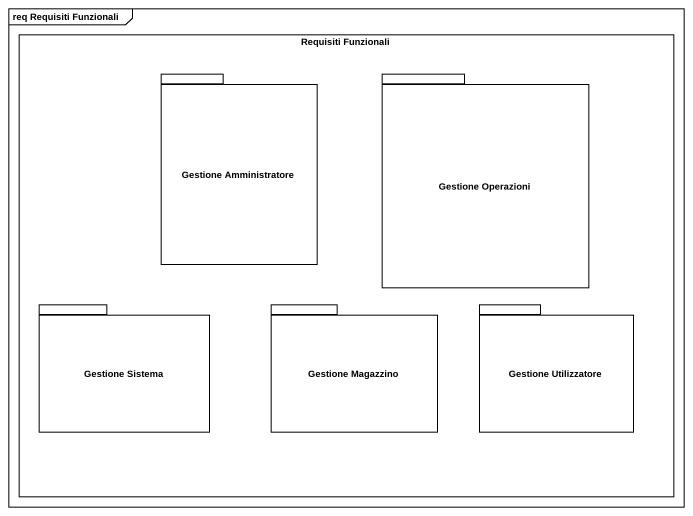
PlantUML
@startuml
mainframe req Requisiti Funzionali
rectangle "Requisiti Funzionali" as Requisiti_Funzionali {
  package "Gestione Amministratore" as Gestione_Amministratore {
  }
  package "Gestione Operazioni" as Gestione_Operazioni {
  }
  package "Gestione Sistema" as Gestione_Sistema {
  }
  package "Gestione Magazzino" as Gestione_Magazzino {
  }
  package "Gestione Utilizzatore" as Gestione_Utilizzatore {
  }
}
@enduml
